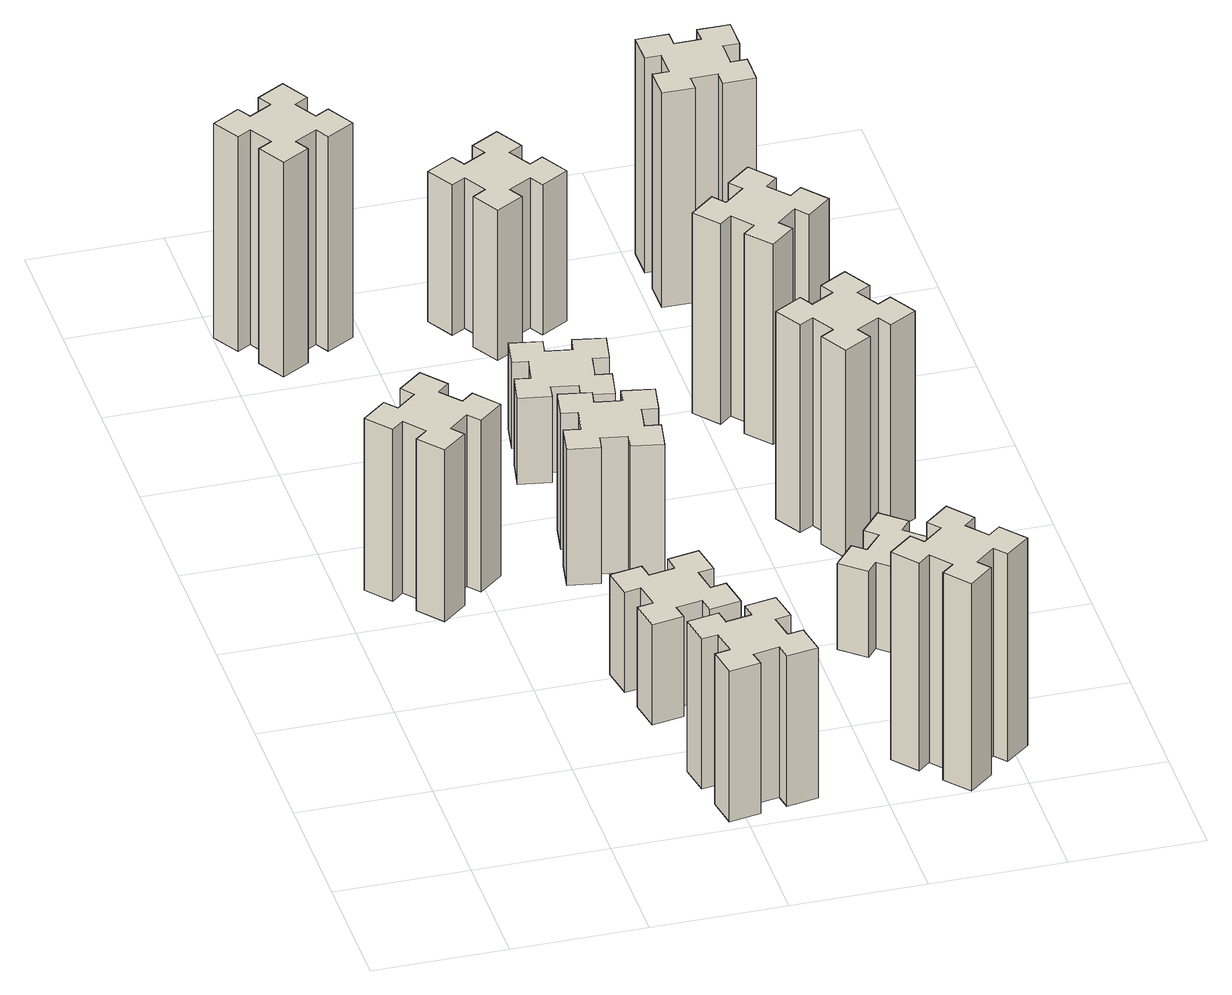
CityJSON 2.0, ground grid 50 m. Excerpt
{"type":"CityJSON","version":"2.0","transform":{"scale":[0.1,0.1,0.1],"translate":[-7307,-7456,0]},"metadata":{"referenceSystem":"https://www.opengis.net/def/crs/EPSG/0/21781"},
"CityObjects":{
"building1":{"type":"Building","attributes":{"class":"1000","function":"1000","usage":"1000","yearOfConstruction":2016,"roofType":"1000","measuredHeight":72,"storeysAboveGround":30,"storeysBelowGround":0},"geometry":[{"type":"Solid","lod":"1","boundaries":[[[[0,1,2,3,4,5,6,7,8,9,10,11,12,13,14,15,16,17,18,19]],[[17,16,20,21]],[[16,15,22,20]],[[15,14,23,22]],[[14,13,24,23]],[[13,12,25,24]],[[12,11,26,25]],[[11,10,27,26]],[[10,9,28,27]],[[9,8,29,28]],[[8,7,30,29]],[[7,6,31,30]],[[6,5,32,31]],[[5,4,33,32]],[[4,3,34,33]],[[3,2,35,34]],[[2,1,36,35]],[[1,0,37,36]],[[0,19,38,37]],[[19,18,39,38]],[[18,17,21,39]],[[24,25,26,27,28,29,30,31,32,33,34,35,36,37,38,39,21,20,22,23]]]]}]},
"building2":{"type":"Building","attributes":{"class":"1000","function":"1000","usage":"1000","yearOfConstruction":2016,"roofType":"1000","measuredHeight":63,"storeysAboveGround":30,"storeysBelowGround":0},"geometry":[{"type":"Solid","lod":"1","boundaries":[[[[40,41,42,43,44,45,46,47,48,49,50,51,52,53,54,55,56,57,58,59]],[[57,56,60,61]],[[56,55,62,60]],[[55,54,63,62]],[[54,53,64,63]],[[53,52,65,64]],[[52,51,66,65]],[[51,50,67,66]],[[50,49,68,67]],[[49,48,69,68]],[[48,47,70,69]],[[47,46,71,70]],[[46,45,72,71]],[[45,44,73,72]],[[44,43,74,73]],[[43,42,75,74]],[[42,41,76,75]],[[41,40,77,76]],[[40,59,78,77]],[[59,58,79,78]],[[58,57,61,79]],[[64,65,66,67,68,69,70,71,72,73,74,75,76,77,78,79,61,60,62,63]]]]}]},
"building3":{"type":"Building","attributes":{"class":"1000","function":"1000","usage":"1000","yearOfConstruction":2016,"roofType":"1000","measuredHeight":90,"storeysAboveGround":30,"storeysBelowGround":0},"geometry":[{"type":"Solid","lod":"1","boundaries":[[[[80,81,82,83,84,85,86,87,88,89,90,91,92,93,94,95,96,97,98,99]],[[97,96,100,101]],[[96,95,102,100]],[[95,94,103,102]],[[94,93,104,103]],[[93,92,105,104]],[[92,91,106,105]],[[91,90,107,106]],[[90,89,108,107]],[[89,88,109,108]],[[88,87,110,109]],[[87,86,111,110]],[[86,85,112,111]],[[85,84,113,112]],[[84,83,114,113]],[[83,82,115,114]],[[82,81,116,115]],[[81,80,117,116]],[[80,99,118,117]],[[99,98,119,118]],[[98,97,101,119]],[[104,105,106,107,108,109,110,111,112,113,114,115,116,117,118,119,101,100,102,103]]]]}]},
"building4":{"type":"Building","attributes":{"class":"1000","function":"1000","usage":"1000","yearOfConstruction":2016,"roofType":"1000","measuredHeight":42,"storeysAboveGround":30,"storeysBelowGround":0},"geometry":[{"type":"Solid","lod":"1","boundaries":[[[[120,121,122,123,124,125,126,127,128,129,130,131,132,133,134,135,136,137,138,139]],[[137,136,140,141]],[[136,135,142,140]],[[135,134,143,142]],[[134,133,144,143]],[[133,132,145,144]],[[132,131,146,145]],[[131,130,147,146]],[[130,129,148,147]],[[129,128,149,148]],[[128,127,150,149]],[[127,126,151,150]],[[126,125,152,151]],[[125,124,153,152]],[[124,123,154,153]],[[123,122,155,154]],[[122,121,156,155]],[[121,120,157,156]],[[120,139,158,157]],[[139,138,159,158]],[[138,137,141,159]],[[144,145,146,147,148,149,150,151,152,153,154,155,156,157,158,159,141,140,142,143]]]]}]},
"building5":{"type":"Building","attributes":{"class":"1000","function":"1000","usage":"1000","yearOfConstruction":2016,"roofType":"1000","measuredHeight":57,"storeysAboveGround":30,"storeysBelowGround":0},"geometry":[{"type":"Solid","lod":"1","boundaries":[[[[160,161,162,163,164,165,166,167,168,169,170,171,172,173,174,175,176,177,178,179]],[[177,176,180,181]],[[176,175,182,180]],[[175,174,183,182]],[[174,173,184,183]],[[173,172,185,184]],[[172,171,186,185]],[[171,170,187,186]],[[170,169,188,187]],[[169,168,189,188]],[[168,167,190,189]],[[167,166,191,190]],[[166,165,192,191]],[[165,164,193,192]],[[164,163,194,193]],[[163,162,195,194]],[[162,161,196,195]],[[161,160,197,196]],[[160,179,198,197]],[[179,178,199,198]],[[178,177,181,199]],[[184,185,186,187,188,189,190,191,192,193,194,195,196,197,198,199,181,180,182,183]]]]}]},
"building6":{"type":"Building","attributes":{"class":"1000","function":"1000","usage":"1000","yearOfConstruction":2016,"roofType":"1000","measuredHeight":36,"storeysAboveGround":30,"storeysBelowGround":0},"geometry":[{"type":"Solid","lod":"1","boundaries":[[[[200,201,202,203,204,205,206,207,208,209,210,211,212,213,214,215,216,217,218,219]],[[217,216,220,221]],[[216,215,222,220]],[[215,214,223,222]],[[214,213,224,223]],[[213,212,225,224]],[[212,211,226,225]],[[211,210,227,226]],[[210,209,228,227]],[[209,208,229,228]],[[208,207,230,229]],[[207,206,231,230]],[[206,205,232,231]],[[205,204,233,232]],[[204,203,234,233]],[[203,202,235,234]],[[202,201,236,235]],[[201,200,237,236]],[[200,219,238,237]],[[219,218,239,238]],[[218,217,221,239]],[[224,225,226,227,228,229,230,231,232,233,234,235,236,237,238,239,221,220,222,223]]]]}]},
"building7":{"type":"Building","attributes":{"class":"1000","function":"1000","usage":"1000","yearOfConstruction":2016,"roofType":"1000","measuredHeight":87,"storeysAboveGround":30,"storeysBelowGround":0},"geometry":[{"type":"Solid","lod":"1","boundaries":[[[[240,241,242,243,244,245,246,247,248,249,250,251,252,253,254,255,256,257,258,259]],[[257,256,260,261]],[[256,255,262,260]],[[255,254,263,262]],[[254,253,264,263]],[[253,252,265,264]],[[252,251,266,265]],[[251,250,267,266]],[[250,249,268,267]],[[249,248,269,268]],[[248,247,270,269]],[[247,246,271,270]],[[246,245,272,271]],[[245,244,273,272]],[[244,243,274,273]],[[243,242,275,274]],[[242,241,276,275]],[[241,240,277,276]],[[240,259,278,277]],[[259,258,279,278]],[[258,257,261,279]],[[264,265,266,267,268,269,270,271,272,273,274,275,276,277,278,279,261,260,262,263]]]]}]},
"building8":{"type":"Building","attributes":{"class":"1000","function":"1000","usage":"1000","yearOfConstruction":2016,"roofType":"1000","measuredHeight":63,"storeysAboveGround":30,"storeysBelowGround":0},"geometry":[{"type":"Solid","lod":"1","boundaries":[[[[280,281,282,283,284,285,286,287,288,289,290,291,292,293,294,295,296,297,298,299]],[[297,296,300,301]],[[296,295,302,300]],[[295,294,303,302]],[[294,293,304,303]],[[293,292,305,304]],[[292,291,306,305]],[[291,290,307,306]],[[290,289,308,307]],[[289,288,309,308]],[[288,287,310,309]],[[287,286,311,310]],[[286,285,312,311]],[[285,284,313,312]],[[284,283,314,313]],[[283,282,315,314]],[[282,281,316,315]],[[281,280,317,316]],[[280,299,318,317]],[[299,298,319,318]],[[298,297,301,319]],[[304,305,306,307,308,309,310,311,312,313,314,315,316,317,318,319,301,300,302,303]]]]}]},
"building9":{"type":"Building","attributes":{"class":"1000","function":"1000","usage":"1000","yearOfConstruction":2016,"roofType":"1000","measuredHeight":36,"storeysAboveGround":30,"storeysBelowGround":0},"geometry":[{"type":"Solid","lod":"1","boundaries":[[[[320,321,322,323,324,325,326,327,328,329,330,331,332,333,334,335,336,337,338,339]],[[337,336,340,341]],[[336,335,342,340]],[[335,334,343,342]],[[334,333,344,343]],[[333,332,345,344]],[[332,331,346,345]],[[331,330,347,346]],[[330,329,348,347]],[[329,328,349,348]],[[328,327,350,349]],[[327,326,351,350]],[[326,325,352,351]],[[325,324,353,352]],[[324,323,354,353]],[[323,322,355,354]],[[322,321,356,355]],[[321,320,357,356]],[[320,339,358,357]],[[339,338,359,358]],[[338,337,341,359]],[[344,345,346,347,348,349,350,351,352,353,354,355,356,357,358,359,341,340,342,343]]]]}]},
"building10":{"type":"Building","attributes":{"class":"1000","function":"1000","usage":"1000","yearOfConstruction":2016,"roofType":"1000","measuredHeight":87,"storeysAboveGround":30,"storeysBelowGround":0},"geometry":[{"type":"Solid","lod":"1","boundaries":[[[[360,361,362,363,364,365,366,367,368,369,370,371,372,373,374,375,376,377,378,379]],[[377,376,380,381]],[[376,375,382,380]],[[375,374,383,382]],[[374,373,384,383]],[[373,372,385,384]],[[372,371,386,385]],[[371,370,387,386]],[[370,369,388,387]],[[369,368,389,388]],[[368,367,390,389]],[[367,366,391,390]],[[366,365,392,391]],[[365,364,393,392]],[[364,363,394,393]],[[363,362,395,394]],[[362,361,396,395]],[[361,360,397,396]],[[360,379,398,397]],[[379,378,399,398]],[[378,377,381,399]],[[384,385,386,387,388,389,390,391,392,393,394,395,396,397,398,399,381,380,382,383]]]]}]},
"building11":{"type":"Building","attributes":{"class":"1000","function":"1000","usage":"1000","yearOfConstruction":2016,"roofType":"1000","measuredHeight":84,"storeysAboveGround":30,"storeysBelowGround":0},"geometry":[{"type":"Solid","lod":"1","boundaries":[[[[400,401,402,403,404,405,406,407,408,409,410,411,412,413,414,415,416,417,418,419]],[[417,416,420,421]],[[416,415,422,420]],[[415,414,423,422]],[[414,413,424,423]],[[413,412,425,424]],[[412,411,426,425]],[[411,410,427,426]],[[410,409,428,427]],[[409,408,429,428]],[[408,407,430,429]],[[407,406,431,430]],[[406,405,432,431]],[[405,404,433,432]],[[404,403,434,433]],[[403,402,435,434]],[[402,401,436,435]],[[401,400,437,436]],[[400,419,438,437]],[[419,418,439,438]],[[418,417,421,439]],[[424,425,426,427,428,429,430,431,432,433,434,435,436,437,438,439,421,420,422,423]]]]}]},
"building12":{"type":"Building","attributes":{"class":"1000","function":"1000","usage":"1000","yearOfConstruction":2016,"roofType":"1000","measuredHeight":90,"storeysAboveGround":30,"storeysBelowGround":0},"geometry":[{"type":"Solid","lod":"1","boundaries":[[[[440,441,442,443,444,445,446,447,448,449,450,451,452,453,454,455,456,457,458,459]],[[457,456,460,461]],[[456,455,462,460]],[[455,454,463,462]],[[454,453,464,463]],[[453,452,465,464]],[[452,451,466,465]],[[451,450,467,466]],[[450,449,468,467]],[[449,448,469,468]],[[448,447,470,469]],[[447,446,471,470]],[[446,445,472,471]],[[445,444,473,472]],[[444,443,474,473]],[[443,442,475,474]],[[442,441,476,475]],[[441,440,477,476]],[[440,459,478,477]],[[459,458,479,478]],[[458,457,461,479]],[[464,465,466,467,468,469,470,471,472,473,474,475,476,477,478,479,461,460,462,463]]]]}]}
},
"vertices":[
[452,1758,0],[387,1834,0],[433,1873,0],[356,1965,0],[264,1888,0],[303,1842,0],[226,1777,0],[188,1823,0],[96,1746,0],[173,1654,0],[219,1693,0],[283,1616,0],[237,1578,0],[314,1486,0],[406,1563,0],[368,1609,0],[444,1673,0],[483,1627,0],[575,1704,0],[498,1796,0],[444,1673,720],[483,1627,720],[368,1609,720],[406,1563,720],[314,1486,720],[237,1578,720],[283,1616,720],[219,1693,720],[173,1654,720],[96,1746,720],[188,1823,720],[226,1777,720],[303,1842,720],[264,1888,720],[356,1965,720],[433,1873,720],[387,1834,720],[452,1758,720],[498,1796,720],[575,1704,720],
[1045,128,0],[1144,146,0],[1154,87,0],[1272,107,0],[1251,226,0],[1192,215,0],[1175,314,0],[1234,324,0],[1213,442,0],[1095,421,0],[1105,362,0],[1007,345,0],[997,404,0],[878,383,0],[899,265,0],[958,275,0],[976,177,0],[917,167,0],[937,48,0],[1056,69,0],[976,177,630],[917,167,630],[958,275,630],[899,265,630],[878,383,630],[997,404,630],[1007,345,630],[1105,362,630],[1095,421,630],[1213,442,630],[1234,324,630],[1175,314,630],[1192,215,630],[1251,226,630],[1272,107,630],[1154,87,630],[1144,146,630],[1045,128,630],[1056,69,630],[937,48,630],
[224,3426,0],[137,3376,0],[107,3428,0],[3,3368,0],[63,3264,0],[115,3294,0],[165,3207,0],[113,3177,0],[173,3073,0],[277,3133,0],[247,3185,0],[334,3235,0],[364,3183,0],[468,3243,0],[408,3347,0],[356,3317,0],[306,3404,0],[358,3434,0],[298,3538,0],[194,3478,0],[306,3404,900],[358,3434,900],[356,3317,900],[408,3347,900],[468,3243,900],[364,3183,900],[334,3235,900],[247,3185,900],[277,3133,900],[173,3073,900],[113,3177,900],[165,3207,900],[115,3294,900],[63,3264,900],[3,3368,900],[107,3428,900],[137,3376,900],[224,3426,900],[194,3478,900],[298,3538,900],
[1005,1002,0],[907,985,0],[897,1044,0],[778,1023,0],[799,905,0],[858,915,0],[876,817,0],[817,807,0],[837,688,0],[956,709,0],[945,768,0],[1044,786,0],[1054,727,0],[1172,747,0],[1151,866,0],[1092,855,0],[1075,954,0],[1134,964,0],[1113,1082,0],[995,1061,0],[1075,954,420],[1134,964,420],[1092,855,420],[1151,866,420],[1172,747,420],[1054,727,420],[1044,786,420],[945,768,420],[956,709,420],[837,688,420],[817,807,420],[876,817,420],[858,915,420],[799,905,420],[778,1023,420],[897,1044,420],[907,985,420],[1005,1002,420],[995,1061,420],[1113,1082,420],
[907,1626,0],[1005,1608,0],[995,1549,0],[1113,1528,0],[1134,1647,0],[1075,1657,0],[1092,1755,0],[1151,1745,0],[1172,1863,0],[1054,1884,0],[1044,1825,0],[945,1842,0],[956,1901,0],[837,1922,0],[817,1804,0],[876,1794,0],[858,1695,0],[799,1706,0],[778,1587,0],[897,1567,0],[858,1695,570],[799,1706,570],[876,1794,570],[817,1804,570],[837,1922,570],[956,1901,570],[945,1842,570],[1044,1825,570],[1054,1884,570],[1172,1863,570],[1151,1745,570],[1092,1755,570],[1075,1657,570],[1134,1647,570],[1113,1528,570],[995,1549,570],[1005,1608,570],[907,1626,570],[897,1567,570],[778,1587,570],
[876,2434,0],[858,2335,0],[799,2346,0],[778,2227,0],[897,2207,0],[907,2266,0],[1005,2248,0],[995,2189,0],[1113,2168,0],[1134,2287,0],[1075,2297,0],[1092,2395,0],[1151,2385,0],[1172,2503,0],[1054,2524,0],[1044,2465,0],[945,2482,0],[956,2541,0],[837,2562,0],[817,2444,0],[945,2482,360],[956,2541,360],[1044,2465,360],[1054,2524,360],[1172,2503,360],[1151,2385,360],[1092,2395,360],[1075,2297,360],[1134,2287,360],[1113,2168,360],[995,2189,360],[1005,2248,360],[907,2266,360],[897,2207,360],[778,2227,360],[799,2346,360],[858,2335,360],[876,2434,360],[817,2444,360],[837,2562,360],
[1848,129,0],[1924,193,0],[1963,147,0],[2055,224,0],[1978,316,0],[1932,278,0],[1867,354,0],[1913,393,0],[1836,485,0],[1744,408,0],[1783,362,0],[1706,297,0],[1668,343,0],[1576,266,0],[1653,174,0],[1699,213,0],[1763,136,0],[1717,98,0],[1794,6,0],[1886,83,0],[1763,136,870],[1717,98,870],[1699,213,870],[1653,174,870],[1576,266,870],[1668,343,870],[1706,297,870],[1783,362,870],[1744,408,870],[1836,485,870],[1913,393,870],[1867,354,870],[1932,278,870],[1978,316,870],[2055,224,870],[1963,147,870],[1924,193,870],[1848,129,870],[1886,83,870],[1794,6,870],
[1096,3217,0],[1046,3304,0],[1098,3334,0],[1038,3438,0],[934,3378,0],[964,3326,0],[877,3276,0],[847,3328,0],[743,3268,0],[803,3164,0],[855,3194,0],[905,3107,0],[853,3077,0],[913,2973,0],[1017,3033,0],[987,3085,0],[1074,3135,0],[1104,3083,0],[1208,3143,0],[1148,3247,0],[1074,3135,630],[1104,3083,630],[987,3085,630],[1017,3033,630],[913,2973,630],[853,3077,630],[905,3107,630],[855,3194,630],[803,3164,630],[743,3268,630],[847,3328,630],[877,3276,630],[964,3326,630],[934,3378,630],[1038,3438,630],[1098,3334,630],[1046,3304,630],[1096,3217,630],[1148,3247,630],[1208,3143,630],
[1867,876,0],[1932,953,0],[1978,914,0],[2055,1006,0],[1963,1083,0],[1924,1037,0],[1848,1102,0],[1886,1148,0],[1794,1225,0],[1717,1133,0],[1763,1094,0],[1699,1018,0],[1653,1056,0],[1576,964,0],[1668,887,0],[1706,933,0],[1783,869,0],[1744,823,0],[1836,746,0],[1913,838,0],[1783,869,360],[1744,823,360],[1706,933,360],[1668,887,360],[1576,964,360],[1653,1056,360],[1699,1018,360],[1763,1094,360],[1717,1133,360],[1794,1225,360],[1886,1148,360],[1848,1102,360],[1924,1037,360],[1963,1083,360],[2055,1006,360],[1978,914,360],[1932,953,360],[1867,876,360],[1913,838,360],[1836,746,360],
[1936,1737,0],[1886,1824,0],[1938,1854,0],[1878,1958,0],[1774,1898,0],[1804,1846,0],[1717,1796,0],[1687,1848,0],[1583,1788,0],[1643,1684,0],[1695,1714,0],[1745,1627,0],[1693,1597,0],[1753,1493,0],[1857,1553,0],[1827,1605,0],[1914,1655,0],[1944,1603,0],[2048,1663,0],[1988,1767,0],[1914,1655,870],[1944,1603,870],[1827,1605,870],[1857,1553,870],[1753,1493,870],[1693,1597,870],[1745,1627,870],[1695,1714,870],[1643,1684,870],[1583,1788,870],[1687,1848,870],[1717,1796,870],[1804,1846,870],[1774,1898,870],[1878,1958,870],[1938,1854,870],[1886,1824,870],[1936,1737,870],[1988,1767,870],[2048,1663,870],
[1599,2433,0],[1663,2356,0],[1617,2318,0],[1694,2226,0],[1786,2303,0],[1748,2349,0],[1824,2413,0],[1863,2367,0],[1955,2444,0],[1878,2536,0],[1832,2498,0],[1767,2574,0],[1813,2613,0],[1736,2705,0],[1644,2628,0],[1683,2582,0],[1606,2517,0],[1568,2563,0],[1476,2486,0],[1553,2394,0],[1606,2517,840],[1568,2563,840],[1683,2582,840],[1644,2628,840],[1736,2705,840],[1813,2613,840],[1767,2574,840],[1832,2498,840],[1878,2536,840],[1955,2444,840],[1863,2367,840],[1824,2413,840],[1748,2349,840],[1786,2303,840],[1694,2226,840],[1617,2318,840],[1663,2356,840],[1599,2433,840],[1553,2394,840],[1476,2486,840],
[1665,3195,0],[1765,3195,0],[1765,3135,0],[1885,3135,0],[1885,3255,0],[1825,3255,0],[1825,3355,0],[1885,3355,0],[1885,3475,0],[1765,3475,0],[1765,3415,0],[1665,3415,0],[1665,3475,0],[1545,3475,0],[1545,3355,0],[1605,3355,0],[1605,3255,0],[1545,3255,0],[1545,3135,0],[1665,3135,0],[1605,3255,900],[1545,3255,900],[1605,3355,900],[1545,3355,900],[1545,3475,900],[1665,3475,900],[1665,3415,900],[1765,3415,900],[1765,3475,900],[1885,3475,900],[1885,3355,900],[1825,3355,900],[1825,3255,900],[1885,3255,900],[1885,3135,900],[1765,3135,900],[1765,3195,900],[1665,3195,900],[1665,3135,900],[1545,3135,900]
]}
